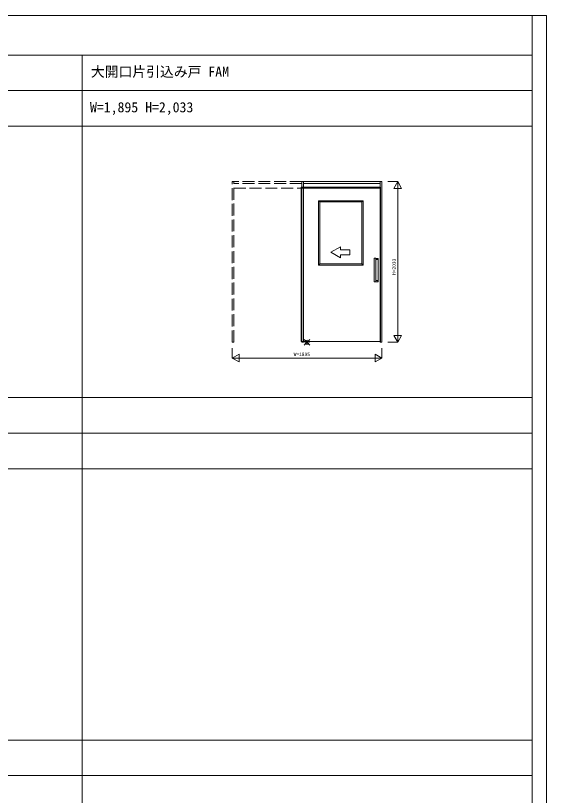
# Model space of a CAD drawing. Units: millimetres, scale not verified. Extents: x -14341 to 14341, y -10000 to 10000.
# Drawn here: x 7618 to 14341, y 130 to 10000 of the extents above; entities that cross this region are included whole.
import ezdxf
from ezdxf.enums import TextEntityAlignment as Align

# ---------------------------------------------------------------- set-up
doc = ezdxf.new("R2010")
doc.units = ezdxf.units.MM
doc.header["$LTSCALE"] = 50
doc.linetypes.add('CHAIN2', pattern=[12, 9, -1, 1, -1])
doc.linetypes.add('USER2', pattern=[4, 3, -1])
doc.layers.add('0-0_0', color=7, linetype='Continuous')
for name, color, linetype, lineweight in [('0-1_YKK_F1', 7, 'Continuous', 18), ('0-2_YKK_A1', 4, 'Continuous', 18), ('0-3_YKK_N1', 2, 'Continuous', 18), ('0-6_YKK_IN', 1, 'Continuous', 18)]:
    doc.layers.add(name, color=color, linetype=linetype, lineweight=lineweight)
doc.styles.add('ＭＳ ゴシック', font='')
doc.styles.get('ＭＳ ゴシック').set_extended_font_data('MS Gothic')

msp = doc.modelspace()

# ---------------------------------------------------------------- linework, layer by layer
at = {"layer": '0-1_YKK_F1'}
for p, q in [((-14340.51, 10000), (14340.51, 10000)), ((14159.49, -10000), (14159.49, 10000)), ((14340.51, -10000), (14340.51, 10000)), ((-14340.51, 9500), (14159.49, 9500)), ((8459.49, -10000), (8459.49, 9500)), ((-14340.51, 9050), (14159.49, 9050)), ((-14340.51, 8600), (14159.49, 8600)), ((-14340.51, 5165), (14159.49, 5165)), ((-14340.51, 4715), (14159.49, 4715)), ((-14340.51, 4265), (14159.49, 4265)), ((-14340.51, 830), (14159.49, 830)), ((-14340.51, 380), (14159.49, 380))]:
    msp.add_line(p, q, dxfattribs=at)
at = {"layer": '0-2_YKK_A1', "linetype": 'USER2'}
for p, q in [((10361.99, 5866), (10361.99, 7899)), ((11242.99, 7899), (10361.99, 7899)), ((10381.99, 7899), (10381.99, 7869)), ((11242.99, 7875), (10381.99, 7875)), ((10381.99, 5870), (10381.99, 7869)), ((10381.99, 7817.3), (11232.99, 7817.3)), ((10381.99, 5866), (10361.99, 5866)), ((10381.99, 5866), (10381.99, 5870))]:
    msp.add_line(p, q, dxfattribs=at)
at = {"layer": '0-2_YKK_A1'}
for p, q in [((11242.99, 7899), (12256.99, 7899)), ((11242.99, 7899), (11242.99, 5866)), ((12236.99, 7899), (12236.99, 7869)), ((12256.99, 5866), (12256.99, 7899)), ((12240.49, 7827), (11232.99, 7827)), ((11232.99, 5875), (11232.99, 7827)), ((11232.99, 7817.3), (12236.99, 7817.3)), ((11262.99, 7875), (12236.99, 7875)), ((12236.99, 5870), (12236.99, 7869)), ((11452.99, 7657.5), (12020.49, 7657.5)), ((11452.99, 6841.5), (11452.99, 7657.5)), ((11468.99, 7641.5), (11452.99, 7657.5)), ((11468.99, 7641.5), (12004.49, 7641.5)), ((11468.99, 6857.5), (11468.99, 7641.5)), ((12004.49, 7641.5), (12020.49, 7657.5)), ((12004.49, 6857.5), (12004.49, 7641.5)), ((12020.49, 6841.5), (12020.49, 7657.5)), ((11610.49, 7004), (11730.49, 7073.28)), ((11730.49, 7034), (11730.49, 7073.28)), ((11610.49, 7004), (11730.49, 6934.72)), ((11730.49, 6934.72), (11730.49, 6974)), ((12158.61, 6927), (12158.61, 6631)), ((12160.61, 6929), (12160.77, 6929)), ((12160.77, 6929), (12178.45, 6929)), ((12178.45, 6929), (12178.61, 6929)), ((12180.61, 6927), (12180.61, 6631)), ((12210.49, 6926.99), (12180.61, 6926.99)), ((12205.89, 6926.83), (12180.61, 6926.83)), ((12180.61, 6910.85), (12205.89, 6910.85)), ((12206.89, 6911.85), (12206.89, 6925.83)), ((12211.49, 6632.01), (12211.49, 6925.99)), ((11468.99, 6857.5), (11452.99, 6841.5)), ((11452.99, 6841.5), (12020.49, 6841.5)), ((11468.99, 6857.5), (12004.49, 6857.5)), ((12004.49, 6857.5), (12020.49, 6841.5)), ((12211.19, 6804), (12211.49, 6804)), ((12160.77, 6629), (12160.61, 6629)), ((12178.45, 6629), (12160.77, 6629)), ((12178.61, 6629), (12178.45, 6629)), ((12180.61, 6647.15), (12205.89, 6647.15)), ((12205.89, 6631.17), (12180.61, 6631.17)), ((12210.49, 6631.01), (12180.61, 6631.01)), ((12206.89, 6632.17), (12206.89, 6646.15)), ((12236.99, 5866), (12236.99, 5870)), ((12256.99, 5866), (12236.99, 5866))]:
    msp.add_line(p, q, dxfattribs=at)
at = {"layer": '0-2_YKK_A1', "linetype": 'CHAIN2'}
msp.add_line((12211.61, 6804), (12211.49, 6804), dxfattribs=at)
at = {"layer": '0-2_YKK_A1'}
for points in [[(11262.99, 7899), (11262.99, 5866), (11242.99, 5866)], [(11232.99, 5875), (12240.49, 5875), (12240.49, 7827)], [(11730.49, 7034), (11850.49, 7034), (11850.49, 6974), (11730.49, 6974)]]:
    msp.add_lwpolyline(points, dxfattribs=at)
for centre, radius, start, end in [((12160.61, 6927), 2, 90, 180), ((12178.61, 6927), 2, 0, 90), ((12205.89, 6925.83), 1, 0, 90), ((12205.89, 6911.85), 1, 270, 0), ((12210.49, 6925.99), 1, 0, 90), ((12160.61, 6631), 2, 180, 270), ((12178.61, 6631), 2, 270, 0), ((12205.89, 6646.15), 1, 0, 90), ((12205.89, 6632.17), 1, 270, 0), ((12210.49, 6632.01), 1, 270, 0)]:
    msp.add_arc(centre, radius, start, end, dxfattribs=at)
at = {"layer": '0-3_YKK_N1'}
for p, q in [((12331.99, 7899), (12456.99, 7899)), ((12456.99, 7899), (12456.99, 5866)), ((12406.99, 7812.4), (12506.99, 7812.4)), ((12406.99, 5952.6), (12506.99, 5952.6)), ((12331.99, 5866), (12456.99, 5866)), ((12256.99, 5791), (12256.99, 5666)), ((10361.99, 5666), (10448.59, 5716)), ((10361.99, 5666), (10448.59, 5616)), ((10448.59, 5716), (10448.59, 5616)), ((12170.39, 5716), (12256.99, 5666))]:
    msp.add_line(p, q, dxfattribs=at)
for points in [[(12406.99, 7812.4), (12456.99, 7899), (12506.99, 7812.4)], [(12406.99, 5952.6), (12456.99, 5866), (12506.99, 5952.6)], [(10361.99, 5791), (10361.99, 5666), (12256.99, 5666)], [(12170.39, 5716), (12170.39, 5616), (12256.99, 5666)]]:
    msp.add_lwpolyline(points, dxfattribs=at)
at = {"layer": '0-6_YKK_IN'}
for p, q in [((11274.14, 5830.64), (11344.85, 5901.36)), ((11274.14, 5901.36), (11344.85, 5830.64))]:
    msp.add_line(p, q, dxfattribs=at)
msp.add_circle((11309.49, 5866), 25, dxfattribs=at)

# ---------------------------------------------------------------- texts
at = {"layer": '0-0_0', "style": 'ＭＳ ゴシック'}
for s, p in [('大開口片引込み戸 FAM', (8571.16, 9187.5)), ('W=1,895 H=2,033', (8559.49, 8737.5))]:
    msp.add_text(s, height=128.3, dxfattribs=at).set_placement(p, align=Align.BOTTOM_LEFT)
at = {"layer": '0-3_YKK_N1', "color": 7, "style": 'ＭＳ ゴシック'}
msp.add_text('H=2033', height=43.99, rotation=90, dxfattribs=at).set_placement((12444.99, 6717.5), align=Align.BOTTOM_LEFT)
msp.add_text('W=1895', height=43.99, dxfattribs=at).set_placement((11139.49, 5678), align=Align.BOTTOM_LEFT)

doc.saveas('drawing.dxf')
